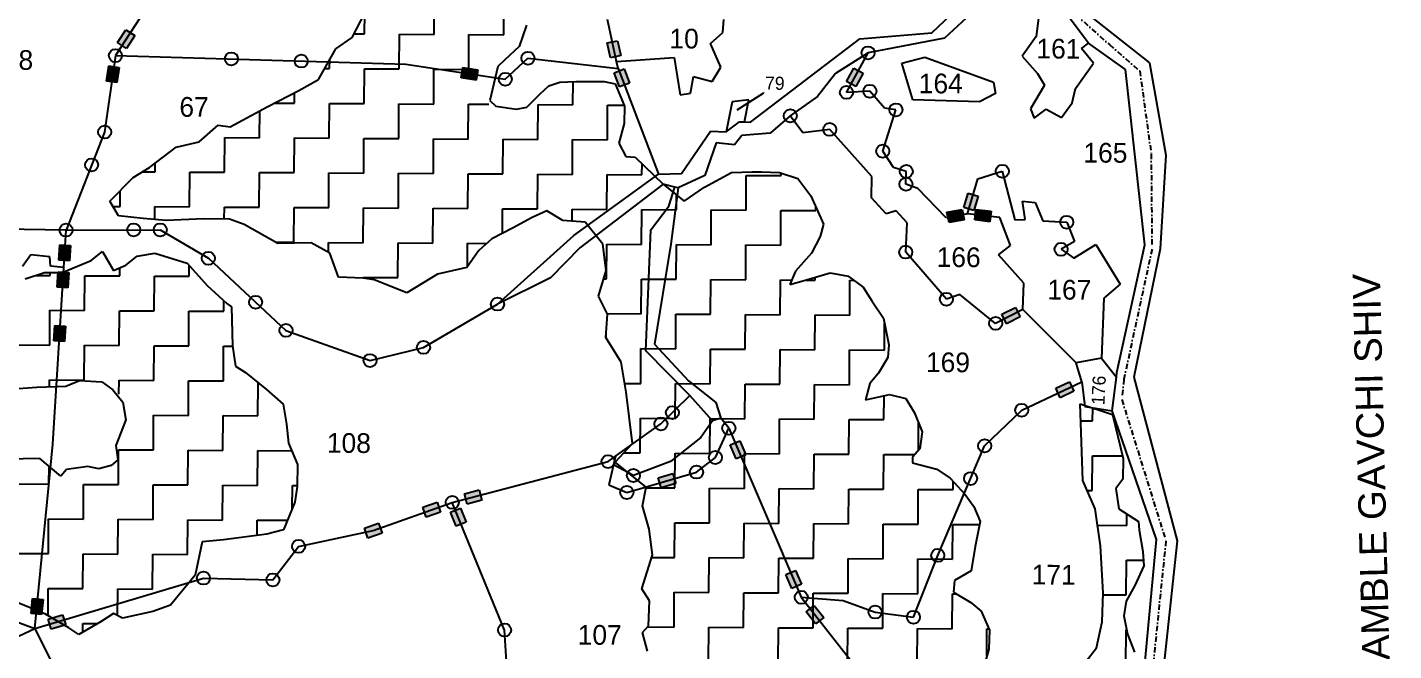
# Model space of a CAD drawing. Header units: metres. Extents: x 311141 to 315796, y 1906170 to 1910884.
# Drawn here: x 313800 to 315092, y 1907880 to 1908469 of the extents above; entities that cross this region are included whole.
import ezdxf

# ---------------------------------------------------------------- set-up
doc = ezdxf.new("R2010")
doc.units = ezdxf.units.M
doc.header["$MEASUREMENT"] = 0
doc.linetypes.add('DASHDOT', pattern=[1, 0.5, -0.25, 0, -0.25])
for name, color, linetype in [('POLY_HATCH', 12, 'Continuous'), ('POLY_PARCEL', 6, 'Continuous'), ('POLY_WATER', 4, 'Continuous'), ('TEXT_MAPOUT', 7, 'Continuous'), ('TEXT_PARCEL', 7, 'Continuous'), ('V_BOUND_STREAM_LINE', 7, 'DASHDOT')]:
    doc.layers.add(name, color=color, linetype=linetype)
doc.styles.get("Standard").update_dxf_attribs({"font": 'arial.ttf'})
doc.styles.add('TEXT_MAP', font='')
doc.styles.get('TEXT_MAP').set_extended_font_data('Kruti Dev 050')

msp = doc.modelspace()

# ---------------------------------------------------------------- hatches: boundary and pattern name
for points in [[(313885.5, 1908454.9), (313893.9, 1908449.5), (313901.7, 1908461.6), (313893.4, 1908467)], [(314351.4, 1908440.5), (314361.1, 1908442.7), (314358, 1908456.7), (314348.3, 1908454.6)], [(313887, 1908431.5), (313877.1, 1908432.9), (313875.1, 1908418.6), (313884.9, 1908417.2)], [(314224.6, 1908419.5), (314226.1, 1908429.3), (314211.8, 1908431.5), (314210.3, 1908421.6)], [(314364.2, 1908430), (314354.9, 1908426.5), (314360, 1908413), (314369.3, 1908416.5)], [(314590.2, 1908426.1), (314581.4, 1908430.9), (314574.5, 1908418.2), (314583.2, 1908413.5)], [(314685.4, 1908298.9), (314694.9, 1908296.1), (314699.1, 1908309.9), (314689.5, 1908312.7)], [(314685.6, 1908287.5), (314683.7, 1908297.3), (314669.5, 1908294.6), (314671.4, 1908284.8)], [(314696.9, 1908297.3), (314695.7, 1908287.4), (314710, 1908285.6), (314711.2, 1908295.5)], [(313830, 1908249.3), (313840, 1908248.7), (313840.9, 1908263.1), (313830.9, 1908263.7)], [(313839.3, 1908237.5), (313829.3, 1908238.1), (313828.5, 1908223.7), (313838.4, 1908223.1)], [(314738.6, 1908195.8), (314734.1, 1908204.6), (314721.3, 1908198.1), (314725.8, 1908189.2)], [(313825.3, 1908173), (313835.3, 1908172.4), (313836.2, 1908186.8), (313826.2, 1908187.4)], [(314789.5, 1908125.3), (314785.3, 1908134.3), (314772.3, 1908128.1), (314776.5, 1908119.1)], [(314473.8, 1908078.6), (314464.6, 1908074.6), (314470.3, 1908061.4), (314479.4, 1908065.3)], [(314413.3, 1908038), (314410.5, 1908047.5), (314396.6, 1908043.5), (314399.4, 1908033.9)], [(314213.3, 1908028.4), (314215.8, 1908018.7), (314229.7, 1908022.4), (314227.2, 1908032)], [(314190.9, 1908011), (314187.6, 1908020.4), (314174, 1908015.6), (314177.3, 1908006.2)], [(314209.5, 1908014.8), (314200.3, 1908011), (314205.7, 1907997.7), (314215, 1908001.4)], [(314135.7, 1907991.3), (314132.3, 1908000.7), (314118.8, 1907995.9), (314122.1, 1907986.5)], [(314522.8, 1907938.9), (314532, 1907942.8), (314526.3, 1907956), (314517.1, 1907952.1)], [(313803.8, 1907915.1), (313813.7, 1907914.2), (313815.1, 1907928.5), (313805.2, 1907929.5)], [(313819.8, 1907909.9), (313822.7, 1907900.4), (313836.5, 1907904.5), (313833.6, 1907914.1)], [(314544.1, 1907922.8), (314536.3, 1907916.7), (314545.2, 1907905.3), (314553, 1907911.5)]]:
    msp.add_hatch(color=256).paths.add_polyline_path(points)

# ---------------------------------------------------------------- linework, layer by layer
for p, q in [((313885.5, 1908454.9), (313893.4, 1908467)), ((313893.4, 1908467), (313901.7, 1908461.6)), ((313893.9, 1908449.5), (313885.5, 1908454.9)), ((313901.7, 1908461.6), (313893.9, 1908449.5)), ((314348.3, 1908454.6), (314358, 1908456.7)), ((314351.4, 1908440.5), (314348.3, 1908454.6)), ((314358, 1908456.7), (314361.1, 1908442.7)), ((314361.1, 1908442.7), (314351.4, 1908440.5)), ((313875.1, 1908418.6), (313877.1, 1908432.9)), ((313877.1, 1908432.9), (313887, 1908431.5)), ((313887, 1908431.5), (313884.9, 1908417.2)), ((314210.3, 1908421.6), (314211.8, 1908431.5)), ((314211.8, 1908431.5), (314226.1, 1908429.3)), ((314226.1, 1908429.3), (314224.6, 1908419.5)), ((314354.9, 1908426.5), (314364.2, 1908430)), ((314364.2, 1908430), (314369.3, 1908416.5)), ((314574.5, 1908418.2), (314581.4, 1908430.9)), ((314581.4, 1908430.9), (314590.2, 1908426.1)), ((313884.9, 1908417.2), (313875.1, 1908418.6)), ((314224.6, 1908419.5), (314210.3, 1908421.6)), ((314360, 1908413), (314354.9, 1908426.5)), ((314369.3, 1908416.5), (314360, 1908413)), ((314583.2, 1908413.5), (314574.5, 1908418.2)), ((314590.2, 1908426.1), (314583.2, 1908413.5)), ((314685.4, 1908298.9), (314689.5, 1908312.7)), ((314689.5, 1908312.7), (314699.1, 1908309.9)), ((314694.9, 1908296.1), (314685.4, 1908298.9)), ((314699.1, 1908309.9), (314694.9, 1908296.1)), ((314669.5, 1908294.6), (314683.7, 1908297.3)), ((314671.4, 1908284.8), (314669.5, 1908294.6)), ((314685.6, 1908287.5), (314671.4, 1908284.8)), ((314683.7, 1908297.3), (314685.6, 1908287.5)), ((314695.7, 1908287.4), (314696.9, 1908297.3)), ((314710, 1908285.6), (314695.7, 1908287.4)), ((314696.9, 1908297.3), (314711.2, 1908295.5)), ((314711.2, 1908295.5), (314710, 1908285.6)), ((313830, 1908249.3), (313830.9, 1908263.7)), ((313830.9, 1908263.7), (313840.9, 1908263.1)), ((313840.9, 1908263.1), (313840, 1908248.7)), ((313840, 1908248.7), (313830, 1908249.3)), ((313828.5, 1908223.7), (313829.3, 1908238.1)), ((313829.3, 1908238.1), (313839.3, 1908237.5)), ((313839.3, 1908237.5), (313838.4, 1908223.1)), ((313838.4, 1908223.1), (313828.5, 1908223.7)), ((314721.3, 1908198.1), (314734.1, 1908204.6)), ((314725.8, 1908189.2), (314721.3, 1908198.1)), ((314738.6, 1908195.8), (314725.8, 1908189.2)), ((314734.1, 1908204.6), (314738.6, 1908195.8)), ((313825.3, 1908173), (313826.2, 1908187.4)), ((313826.2, 1908187.4), (313836.2, 1908186.8)), ((313836.2, 1908186.8), (313835.3, 1908172.4)), ((313835.3, 1908172.4), (313825.3, 1908173)), ((314772.3, 1908128.1), (314785.3, 1908134.3)), ((314785.3, 1908134.3), (314789.5, 1908125.3)), ((314776.5, 1908119.1), (314772.3, 1908128.1)), ((314789.5, 1908125.3), (314776.5, 1908119.1)), ((314464.6, 1908074.6), (314473.8, 1908078.6)), ((314473.8, 1908078.6), (314479.4, 1908065.3)), ((314470.3, 1908061.4), (314464.6, 1908074.6)), ((314479.4, 1908065.3), (314470.3, 1908061.4)), ((314396.6, 1908043.5), (314410.5, 1908047.5)), ((314399.4, 1908033.9), (314396.6, 1908043.5)), ((314410.5, 1908047.5), (314413.3, 1908038)), ((314213.3, 1908028.4), (314227.2, 1908032)), ((314215.8, 1908018.7), (314213.3, 1908028.4)), ((314227.2, 1908032), (314229.7, 1908022.4)), ((314413.3, 1908038), (314399.4, 1908033.9)), ((314174, 1908015.6), (314187.6, 1908020.4)), ((314177.3, 1908006.2), (314174, 1908015.6)), ((314187.6, 1908020.4), (314190.9, 1908011)), ((314200.3, 1908011), (314209.5, 1908014.8)), ((314209.5, 1908014.8), (314215, 1908001.4)), ((314229.7, 1908022.4), (314215.8, 1908018.7)), ((314190.9, 1908011), (314177.3, 1908006.2)), ((314205.7, 1907997.7), (314200.3, 1908011)), ((314215, 1908001.4), (314205.7, 1907997.7)), ((314118.8, 1907995.9), (314132.3, 1908000.7)), ((314122.1, 1907986.5), (314118.8, 1907995.9)), ((314135.7, 1907991.3), (314122.1, 1907986.5)), ((314132.3, 1908000.7), (314135.7, 1907991.3)), ((314517.1, 1907952.1), (314526.3, 1907956)), ((314522.8, 1907938.9), (314517.1, 1907952.1)), ((314526.3, 1907956), (314532, 1907942.8)), ((314532, 1907942.8), (314522.8, 1907938.9)), ((313803.8, 1907915.1), (313805.2, 1907929.5)), ((313805.2, 1907929.5), (313815.1, 1907928.5)), ((313815.1, 1907928.5), (313813.7, 1907914.2)), ((313813.7, 1907914.2), (313803.8, 1907915.1)), ((313819.8, 1907909.9), (313833.6, 1907914.1)), ((313833.6, 1907914.1), (313836.5, 1907904.5)), ((314536.3, 1907916.7), (314544.1, 1907922.8)), ((314545.2, 1907905.3), (314536.3, 1907916.7)), ((314544.1, 1907922.8), (314553, 1907911.5)), ((314553, 1907911.5), (314545.2, 1907905.3)), ((313822.7, 1907900.4), (313819.8, 1907909.9)), ((313836.5, 1907904.5), (313822.7, 1907900.4))]:
    msp.add_line(p, q)
msp.add_lwpolyline([(314495.9, 1908407.2), (314470.8, 1908391.1)])
for centre in [(313883.5, 1908442.6), (313993.1, 1908439.5), (314059.1, 1908437.5), (314273.4, 1908440.2), (314594.9, 1908445.2), (314252, 1908420.3), (314596.6, 1908409), (314574.5, 1908407.9), (314521.4, 1908385.7), (314621.2, 1908391.3), (313873.3, 1908370.4), (314558.7, 1908372.9), (314608.8, 1908352.3), (313861, 1908339.3), (314631, 1908333.2), (314721.8, 1908333.3), (314630.7, 1908321.1), (314782.7, 1908285.1), (313836.8, 1908277.7), (313900.8, 1908277.9), (313925.8, 1908277.9), (314630.5, 1908256.9), (314777.3, 1908259.5), (313971.3, 1908251), (314016, 1908209.5), (314244.6, 1908207.7), (314668.9, 1908212.3), (314715.5, 1908189.5), (314044.7, 1908182.9), (314174.7, 1908166.8), (314124.2, 1908154.3), (314409.9, 1908105.1), (314740.1, 1908107.4), (314399.1, 1908094.4), (314463.3, 1908090.4), (314705.1, 1908073.7), (314450.6, 1908062.7), (314349.1, 1908058.8), (314432.7, 1908048.9), (314373.1, 1908045.7), (314691.8, 1908042.8), (314366.9, 1908029.6), (314201.9, 1908020.2), (314056.6, 1907978.7), (314660.8, 1907970.2), (313966.7, 1907948.7), (314032.3, 1907946.9), (314531.8, 1907930.5), (314601.6, 1907916.5), (314637.8, 1907911.7), (314251.3, 1907899.6)]:
    msp.add_circle(centre, 6.17)
msp.add_solid([(314495.7, 1908407.5), (314498, 1908408.5), (314496.1, 1908406.8)])
at = {"layer": 'POLY_HATCH', "linetype": 'Continuous'}
for p, q in [((314184.8, 1908462.7), (314185, 1908495.5)), ((314250.5, 1908462.3), (314250.7, 1908495.1)), ((314119, 1908463.1), (314119.1, 1908482.5)), ((314109, 1908463.1), (314119, 1908463.1)), ((314151.7, 1908430), (314151.9, 1908462.9)), ((314151.9, 1908462.9), (314184.8, 1908462.7)), ((314217.4, 1908429.6), (314217.6, 1908462.5)), ((314217.6, 1908462.5), (314250.5, 1908462.3)), ((314081.3, 1908430.4), (314085.9, 1908430.4)), ((314085.9, 1908430.4), (314086, 1908438.7)), ((314118.6, 1908397.3), (314118.8, 1908430.2)), ((314118.8, 1908430.2), (314151.7, 1908430)), ((314184.4, 1908396.9), (314184.6, 1908429.8)), ((314184.6, 1908429.8), (314217.4, 1908429.6)), ((314315.8, 1908396.1), (314316, 1908418.2)), ((314052.9, 1908397.7), (314052.9, 1908407.6)), ((314019.8, 1908365), (314019.9, 1908390.4)), ((314034, 1908397.8), (314052.9, 1908397.7)), ((314085.5, 1908364.6), (314085.7, 1908397.5)), ((314085.7, 1908397.5), (314118.6, 1908397.3)), ((314151.3, 1908364.2), (314151.5, 1908397.1)), ((314151.5, 1908397.1), (314184.4, 1908396.9)), ((314217, 1908363.8), (314217.2, 1908396.7)), ((314217.2, 1908396.7), (314236.5, 1908396.6)), ((314282.8, 1908363.4), (314283, 1908396.3)), ((314283, 1908396.3), (314315.8, 1908396.1)), ((314348.5, 1908363), (314348.7, 1908395.9)), ((314348.7, 1908395.9), (314364.3, 1908395.8)), ((313986.7, 1908332.4), (313986.9, 1908365.2)), ((313986.9, 1908365.2), (314019.8, 1908365)), ((314052.5, 1908332), (314052.7, 1908364.8)), ((314052.7, 1908364.8), (314085.5, 1908364.6)), ((314118.2, 1908331.6), (314118.4, 1908364.4)), ((314118.4, 1908364.4), (314151.3, 1908364.2)), ((314184, 1908331.2), (314184.2, 1908364)), ((314184.2, 1908364), (314217, 1908363.8)), ((314249.7, 1908330.8), (314249.9, 1908363.6)), ((314249.9, 1908363.6), (314282.8, 1908363.4)), ((314315.4, 1908330.4), (314315.6, 1908363.2)), ((314315.6, 1908363.2), (314348.5, 1908363)), ((313921, 1908332.8), (313921, 1908341.1)), ((314381.2, 1908330), (314381.3, 1908340.3)), ((313909, 1908332.9), (313921, 1908332.8)), ((313953.6, 1908299.7), (313953.8, 1908332.6)), ((313953.8, 1908332.6), (313986.7, 1908332.4)), ((314019.4, 1908299.3), (314019.6, 1908332.2)), ((314019.6, 1908332.2), (314052.5, 1908332)), ((314085.1, 1908298.9), (314085.3, 1908331.8)), ((314085.3, 1908331.8), (314118.2, 1908331.6)), ((314150.9, 1908298.5), (314151.1, 1908331.4)), ((314151.1, 1908331.4), (314184, 1908331.2)), ((314216.6, 1908298.1), (314216.8, 1908331)), ((314216.8, 1908331), (314249.7, 1908330.8)), ((314282.4, 1908297.7), (314282.6, 1908330.6)), ((314282.6, 1908330.6), (314315.4, 1908330.4)), ((314348.1, 1908297.3), (314348.3, 1908330.2)), ((314348.3, 1908330.2), (314381.2, 1908330)), ((314479.6, 1908296.5), (314479.8, 1908329.4)), ((314479.8, 1908329.4), (314512.7, 1908329.2)), ((314512.7, 1908329.2), (314512.7, 1908331.5)), ((313887.9, 1908300.1), (313888, 1908314.9)), ((313881, 1908300.1), (313887.9, 1908300.1)), ((313920.7, 1908287.7), (313920.8, 1908299.9)), ((313920.8, 1908299.9), (313953.6, 1908299.7)), ((313986.4, 1908288.1), (313986.5, 1908299.5)), ((313986.5, 1908299.5), (314019.4, 1908299.3)), ((314052.1, 1908266.2), (314052.3, 1908299.1)), ((314052.3, 1908299.1), (314085.1, 1908298.9)), ((314117.8, 1908265.8), (314118, 1908298.7)), ((314118, 1908298.7), (314150.9, 1908298.5)), ((314183.6, 1908265.4), (314183.8, 1908298.3)), ((314183.8, 1908298.3), (314216.6, 1908298.1)), ((314413.9, 1908296.9), (314413.9, 1908310.7)), ((314545.4, 1908296.1), (314545.4, 1908300)), ((314249.4, 1908274.7), (314249.5, 1908297.9)), ((314249.5, 1908297.9), (314282.4, 1908297.7)), ((314315.2, 1908297.5), (314348.1, 1908297.3)), ((314315.2, 1908286.1), (314315.2, 1908297.5)), ((314380.8, 1908264.2), (314381, 1908297.1)), ((314381, 1908297.1), (314413.9, 1908296.9)), ((314446.5, 1908263.8), (314446.7, 1908296.7)), ((314446.7, 1908296.7), (314479.6, 1908296.5)), ((314512.3, 1908263.4), (314512.5, 1908296.3)), ((314512.5, 1908296.3), (314545.4, 1908296.1)), ((314034.7, 1908266.3), (314052.1, 1908266.2)), ((314084.9, 1908266), (314117.8, 1908265.8)), ((314084.9, 1908256.6), (314084.9, 1908266)), ((314150.5, 1908232.8), (314150.7, 1908265.6)), ((314150.7, 1908265.6), (314183.6, 1908265.4)), ((314216.3, 1908243.2), (314216.4, 1908265.2)), ((314216.4, 1908265.2), (314234.4, 1908265.1)), ((314347.7, 1908231.6), (314347.9, 1908264.4)), ((314347.9, 1908264.4), (314380.8, 1908264.2)), ((314413.5, 1908231.2), (314413.7, 1908264)), ((314413.7, 1908264), (314446.5, 1908263.8)), ((314479.2, 1908230.8), (314479.4, 1908263.6)), ((314479.4, 1908263.6), (314512.3, 1908263.4)), ((314545.2, 1908263.2), (314545.3, 1908263.2)), ((314545.2, 1908263), (314545.2, 1908263.2)), ((313808, 1908234.8), (313821.8, 1908234.8)), ((313821.8, 1908234.8), (313821.8, 1908237.7)), ((313854.4, 1908201.7), (313854.6, 1908234.6)), ((313854.6, 1908234.6), (313887.5, 1908234.4)), ((313887.5, 1908234.4), (313887.5, 1908242.1)), ((313920.2, 1908201.3), (313920.4, 1908234.2)), ((313920.4, 1908234.2), (313953.2, 1908234)), ((313953.2, 1908234), (313953.3, 1908244.1)), ((314117.6, 1908233), (314150.5, 1908232.8)), ((314117.6, 1908232.3), (314117.6, 1908233)), ((314345, 1908231.6), (314347.7, 1908231.6)), ((314380.4, 1908198.5), (314380.6, 1908231.4)), ((314380.6, 1908231.4), (314413.5, 1908231.2)), ((314446.1, 1908198.1), (314446.3, 1908231)), ((314446.3, 1908231), (314479.2, 1908230.8)), ((314511.9, 1908197.7), (314512.1, 1908230.6)), ((314512.1, 1908230.6), (314522.8, 1908230.5)), ((314536.3, 1908230.4), (314545, 1908230.4)), ((314545, 1908230.4), (314545, 1908233)), ((314577.6, 1908197.3), (314577.8, 1908230.2)), ((314577.8, 1908230.2), (314581.5, 1908230.1)), ((313985.9, 1908200.9), (313986, 1908210.9)), ((313821.4, 1908169), (313821.6, 1908201.9)), ((313821.6, 1908201.9), (313854.4, 1908201.7)), ((313887.1, 1908168.6), (313887.3, 1908201.5)), ((313887.3, 1908201.5), (313920.2, 1908201.3)), ((313952.8, 1908168.2), (313953, 1908201.1)), ((313953, 1908201.1), (313985.9, 1908200.9)), ((314348.5, 1908198.7), (314380.4, 1908198.5)), ((314413.1, 1908165.4), (314413.3, 1908198.3)), ((314413.3, 1908198.3), (314446.1, 1908198.1)), ((314478.8, 1908165), (314479, 1908197.9)), ((314479, 1908197.9), (314511.9, 1908197.7)), ((314544.6, 1908164.6), (314544.8, 1908197.5)), ((314544.8, 1908197.5), (314577.6, 1908197.3)), ((314610.3, 1908164.2), (314610.5, 1908189.6)), ((313788.5, 1908169.2), (313821.4, 1908169)), ((313854, 1908135.9), (313854.2, 1908168.8)), ((313854.2, 1908168.8), (313887.1, 1908168.6)), ((314347.4, 1908175.7), (314347.4, 1908181.5)), ((313919.8, 1908135.5), (313920, 1908168.4)), ((313920, 1908168.4), (313952.8, 1908168.2)), ((313985.5, 1908135.1), (313985.7, 1908168)), ((313985.7, 1908168), (313994, 1908168)), ((314380, 1908132.7), (314380.2, 1908165.6)), ((314380.2, 1908165.6), (314413.1, 1908165.4)), ((314445.7, 1908132.3), (314445.9, 1908165.2)), ((314445.9, 1908165.2), (314478.8, 1908165)), ((314511.5, 1908131.9), (314511.7, 1908164.8)), ((314511.7, 1908164.8), (314544.6, 1908164.6)), ((314577.2, 1908131.5), (314577.4, 1908164.4)), ((314577.4, 1908164.4), (314610.3, 1908164.2)), ((313821.1, 1908129.7), (313821.2, 1908136.1)), ((313821.2, 1908136.1), (313854, 1908135.9)), ((313886.8, 1908122.6), (313886.9, 1908135.7)), ((313886.9, 1908135.7), (313919.8, 1908135.5)), ((313952.4, 1908102.5), (313952.6, 1908135.3)), ((313952.6, 1908135.3), (313985.5, 1908135.1)), ((314018.2, 1908102.1), (314018.4, 1908133.3)), ((314364.7, 1908132.8), (314380, 1908132.7)), ((314412.7, 1908099.7), (314412.9, 1908132.5)), ((314412.9, 1908132.5), (314445.7, 1908132.3)), ((314478.4, 1908099.3), (314478.6, 1908132.1)), ((314478.6, 1908132.1), (314511.5, 1908131.9)), ((314544.1, 1908098.9), (314544.3, 1908131.7)), ((314544.3, 1908131.7), (314577.2, 1908131.5)), ((314609.9, 1908098.5), (314610, 1908121.1)), ((314807.1, 1908097.3), (314807.2, 1908109.4)), ((313919.4, 1908069.8), (313919.6, 1908102.7)), ((313919.6, 1908102.7), (313952.4, 1908102.5)), ((313985.1, 1908069.4), (313985.3, 1908102.3)), ((313985.3, 1908102.3), (314018.2, 1908102.1)), ((314379.6, 1908067), (314379.8, 1908099.9)), ((314379.8, 1908099.9), (314412.7, 1908099.7)), ((314445.3, 1908066.6), (314445.5, 1908099.5)), ((314445.5, 1908099.5), (314478.4, 1908099.3)), ((314511.1, 1908066.2), (314511.3, 1908099.1)), ((314511.3, 1908099.1), (314544.1, 1908098.9)), ((314576.8, 1908065.8), (314577, 1908098.7)), ((314577, 1908098.7), (314609.9, 1908098.5)), ((314642.6, 1908069.6), (314642.7, 1908095.2)), ((314795.8, 1908097.3), (314807.1, 1908097.3)), ((313886.3, 1908037.1), (313886.5, 1908070)), ((313886.5, 1908070), (313919.4, 1908069.8)), ((313952, 1908036.7), (313952.2, 1908069.6)), ((313952.2, 1908069.6), (313985.1, 1908069.4)), ((314017.8, 1908036.3), (314018, 1908069.2)), ((314018, 1908069.2), (314050.2, 1908069)), ((314364.1, 1908067.1), (314379.6, 1908067)), ((314412.3, 1908033.9), (314412.5, 1908066.8)), ((314412.5, 1908066.8), (314445.3, 1908066.6)), ((314478, 1908033.5), (314478.2, 1908066.4)), ((314478.2, 1908066.4), (314511.1, 1908066.2)), ((314543.7, 1908033.1), (314543.9, 1908066)), ((314543.9, 1908066), (314576.8, 1908065.8)), ((314609.5, 1908032.7), (314609.7, 1908065.6)), ((314609.7, 1908065.6), (314639.1, 1908065.4)), ((313820.5, 1908037.5), (313820.7, 1908054.6)), ((314806.7, 1908031.5), (314806.9, 1908064.4)), ((314806.9, 1908064.4), (314835.3, 1908064.2)), ((314675.2, 1908032.3), (314675.3, 1908040.3)), ((313787.7, 1908037.7), (313820.5, 1908037.5)), ((313853.2, 1908004.5), (313853.4, 1908037.3)), ((313853.4, 1908037.3), (313886.3, 1908037.1)), ((313919, 1908004.1), (313919.2, 1908036.9)), ((313919.2, 1908036.9), (313952, 1908036.7)), ((313984.7, 1908003.6), (313984.9, 1908036.5)), ((313984.9, 1908036.5), (314017.8, 1908036.3)), ((314050.5, 1908014), (314050.7, 1908036.1)), ((314050.7, 1908036.1), (314055.3, 1908036.1)), ((314384.8, 1908034.1), (314412.3, 1908033.9)), ((314444.9, 1908000.8), (314445.1, 1908033.7)), ((314445.1, 1908033.7), (314478, 1908033.5)), ((314510.7, 1908000.4), (314510.9, 1908033.3)), ((314510.9, 1908033.3), (314543.7, 1908033.1)), ((314576.4, 1908000), (314576.6, 1908032.9)), ((314576.6, 1908032.9), (314609.5, 1908032.7)), ((314642.2, 1907999.6), (314642.4, 1908032.5)), ((314642.4, 1908032.5), (314675.2, 1908032.3)), ((314802, 1908031.5), (314806.7, 1908031.5)), ((313820.1, 1907971.8), (313820.3, 1908004.7)), ((313820.3, 1908004.7), (313853.2, 1908004.5)), ((313885.9, 1907971.4), (313886.1, 1908004.3)), ((313886.1, 1908004.3), (313919, 1908004.1)), ((313951.6, 1907971), (313951.8, 1908003.9)), ((313951.8, 1908003.9), (313984.7, 1908003.6)), ((314017.5, 1907988.9), (314017.6, 1908003.4)), ((314017.6, 1908003.4), (314046.1, 1908003.3)), ((314411.9, 1907968.2), (314412.1, 1908001)), ((314412.1, 1908001), (314444.9, 1908000.8)), ((314839.4, 1907998.4), (314839.5, 1908009.2)), ((314477.6, 1907967.8), (314477.8, 1908000.6)), ((314477.8, 1908000.6), (314510.7, 1908000.4)), ((314543.3, 1907967.4), (314543.5, 1908000.2)), ((314543.5, 1908000.2), (314576.4, 1908000)), ((314609.1, 1907967), (314609.3, 1907999.8)), ((314609.3, 1907999.8), (314642.2, 1907999.6)), ((314674.8, 1907966.6), (314675, 1907999.4)), ((314675, 1907999.4), (314700.1, 1907999.3)), ((314811.8, 1907998.6), (314839.4, 1907998.4)), ((313787.3, 1907972), (313820.1, 1907971.8)), ((313852.8, 1907938.7), (313853, 1907971.6)), ((313853, 1907971.6), (313885.9, 1907971.4)), ((313918.6, 1907938.3), (313918.8, 1907971.2)), ((313918.8, 1907971.2), (313951.6, 1907971)), ((314390.3, 1907968.3), (314411.9, 1907968.2)), ((314444.5, 1907935.1), (314444.7, 1907968)), ((314444.7, 1907968), (314477.6, 1907967.8)), ((314510.3, 1907934.7), (314510.5, 1907967.6)), ((314510.5, 1907967.6), (314543.3, 1907967.4)), ((314576, 1907934.3), (314576.2, 1907967.2)), ((314576.2, 1907967.2), (314609.1, 1907967)), ((314641.8, 1907933.9), (314642, 1907966.8)), ((314642, 1907966.8), (314674.8, 1907966.6)), ((314839, 1907932.7), (314839.2, 1907965.6)), ((314839.2, 1907965.6), (314855.2, 1907965.5)), ((313819.8, 1907913.1), (313819.9, 1907938.9)), ((313819.9, 1907938.9), (313852.8, 1907938.7)), ((313885.5, 1907913.2), (313885.7, 1907938.5)), ((313885.7, 1907938.5), (313918.6, 1907938.3)), ((314411.5, 1907902.4), (314411.7, 1907935.3)), ((314411.7, 1907935.3), (314444.5, 1907935.1)), ((314477.2, 1907902), (314477.4, 1907934.9)), ((314477.4, 1907934.9), (314510.3, 1907934.7)), ((314542.9, 1907901.6), (314543.1, 1907934.5)), ((314543.1, 1907934.5), (314576, 1907934.3)), ((314608.7, 1907901.2), (314608.9, 1907934.1)), ((314608.9, 1907934.1), (314641.8, 1907933.9)), ((314674.4, 1907900.8), (314674.6, 1907933.7)), ((314674.6, 1907933.7), (314678.5, 1907933.7)), ((314817.1, 1907932.8), (314839, 1907932.7)), ((313852.6, 1907905.8), (313866.6, 1907905.7)), ((313852.6, 1907897.4), (313852.6, 1907905.8)), ((314386.4, 1907902.6), (314411.5, 1907902.4)), ((314444.1, 1907869.4), (314444.3, 1907902.2)), ((314444.3, 1907902.2), (314477.2, 1907902)), ((314509.9, 1907869), (314510.1, 1907901.8)), ((314510.1, 1907901.8), (314542.9, 1907901.6)), ((314575.6, 1907868.6), (314575.8, 1907901.4)), ((314575.8, 1907901.4), (314608.7, 1907901.2)), ((314641.4, 1907868.1), (314641.6, 1907901)), ((314641.6, 1907901), (314674.4, 1907900.8)), ((314707.2, 1907875.4), (314707.3, 1907900.6)), ((314707.3, 1907900.6), (314709.2, 1907900.6)), ((314838.6, 1907866.9), (314838.8, 1907899.8)), ((314838.8, 1907899.8), (314839.3, 1907899.8))]:
    msp.add_line(p, q, dxfattribs=at)
at = {"layer": 'POLY_HATCH'}
for p, q in [((314107.3, 1908459.9), (314119.6, 1908483.3)), ((314272, 1908471.4), (314265.2, 1908451.4)), ((314091.9, 1908449.1), (314107.3, 1908459.9)), ((314075.5, 1908420.1), (314091.9, 1908449.1)), ((314265.2, 1908451.4), (314251.7, 1908438.8)), ((314245, 1908432.2), (314237.3, 1908400.2)), ((314251.7, 1908438.8), (314245, 1908432.2)), ((314056.8, 1908409.7), (314075.5, 1908420.1)), ((314293.3, 1908414), (314303.7, 1908417.7)), ((314303.7, 1908417.7), (314318.6, 1908418.3)), ((314318.6, 1908418.3), (314332.7, 1908418.2)), ((314332.7, 1908418.2), (314345.4, 1908418.2)), ((314345.4, 1908418.2), (314355.8, 1908415.9)), ((314355.8, 1908415.9), (314364.6, 1908395)), ((314027.6, 1908394.5), (314056.8, 1908409.7)), ((314272.3, 1908394), (314285, 1908406.6)), ((314285, 1908406.6), (314293.3, 1908414)), ((313991.9, 1908375.3), (314027.6, 1908394.5)), ((314237.3, 1908400.2), (314243.2, 1908395)), ((314243.2, 1908395), (314262.6, 1908391.9)), ((314262.6, 1908391.9), (314272.3, 1908394)), ((314364.6, 1908395), (314364.5, 1908378.6)), ((313962.7, 1908361), (313980.6, 1908377)), ((313980.6, 1908377), (313991.9, 1908375.3)), ((314364.5, 1908378.6), (314359.2, 1908360)), ((313915.7, 1908337), (313940.8, 1908356.2)), ((313940.8, 1908356.2), (313962.7, 1908361)), ((314359.2, 1908360), (314365.8, 1908347.3)), ((313900.2, 1908327.4), (313915.7, 1908337)), ((314365.8, 1908347.3), (314374.8, 1908346.5)), ((314374.8, 1908346.5), (314401.2, 1908321)), ((313878.3, 1908304.9), (313900.2, 1908327.4)), ((314440.4, 1908318.3), (314465.9, 1908332.2)), ((314465.9, 1908332.2), (314485.2, 1908332.9)), ((314485.2, 1908332.9), (314494.2, 1908332.8)), ((314494.2, 1908332.8), (314511.3, 1908332)), ((314511.3, 1908332), (314528.4, 1908326.6)), ((314528.4, 1908326.6), (314540.9, 1908310.2)), ((314401.2, 1908321), (314421, 1908305)), ((314421, 1908305), (314440.4, 1908318.3)), ((313886.3, 1908291.1), (313878.3, 1908304.9)), ((314540.9, 1908310.2), (314552.7, 1908283.3)), ((313909.7, 1908288.5), (313886.3, 1908291.1)), ((313931.5, 1908286.8), (313909.7, 1908288.5)), ((313967.1, 1908288.2), (313931.5, 1908286.8)), ((313991.4, 1908288), (313967.1, 1908288.2)), ((314005.1, 1908283.1), (313991.4, 1908288)), ((314277.3, 1908289.5), (314259.4, 1908279.9)), ((314291.1, 1908295.9), (314277.3, 1908289.5)), ((314306.4, 1908286.9), (314291.1, 1908295.9)), ((314327.4, 1908285.1), (314306.4, 1908286.9)), ((314344.3, 1908264.4), (314327.4, 1908285.1)), ((314036.9, 1908265.1), (314005.1, 1908283.1)), ((314259.4, 1908279.9), (314239.2, 1908269.5)), ((314552.7, 1908283.3), (314549.6, 1908271.5)), ((314068.5, 1908265.7), (314036.9, 1908265.1)), ((314086.2, 1908255.9), (314068.5, 1908265.7)), ((314239.2, 1908269.5), (314227, 1908258.3)), ((314347.4, 1908239.4), (314344.3, 1908264.4)), ((314549.6, 1908271.5), (314541.3, 1908255.9)), ((313833.2, 1908237.6), (313860.6, 1908249)), ((313860.6, 1908249), (313871.2, 1908257.4)), ((313871.2, 1908257.4), (313881.6, 1908239.4)), ((313893.3, 1908244.6), (313903.9, 1908253)), ((313903.9, 1908253), (313920.7, 1908256)), ((313920.7, 1908256), (313951.2, 1908246.4)), ((313951.2, 1908246.4), (313970.1, 1908225.2)), ((314094.2, 1908233.2), (314086.2, 1908255.9)), ((314227, 1908258.3), (314215.5, 1908242.2)), ((314541.3, 1908255.9), (314526.4, 1908238.9)), ((313798.3, 1908231.5), (313816.3, 1908237.7)), ((313816.3, 1908237.7), (313833.2, 1908237.6)), ((313881.6, 1908239.4), (313893.3, 1908244.6)), ((314188, 1908235.9), (314158.8, 1908218.3)), ((314215.5, 1908242.2), (314188, 1908235.9)), ((314340, 1908215.2), (314347.4, 1908239.4)), ((314526.4, 1908238.9), (314521.1, 1908226.2)), ((314534.5, 1908229.9), (314559.1, 1908237.2)), ((314559.1, 1908237.2), (314576.2, 1908234.1)), ((314576.2, 1908234.1), (314590.3, 1908223.6)), ((313970.1, 1908225.2), (313988.9, 1908208.2)), ((314117.6, 1908232.3), (314094.2, 1908233.2)), ((314128.1, 1908230.6), (314117.6, 1908232.3)), ((314158.8, 1908218.3), (314128.1, 1908230.6)), ((314521.1, 1908226.2), (314534.5, 1908229.9)), ((314590.3, 1908223.6), (314598.4, 1908210.9)), ((313988.9, 1908208.2), (313993.1, 1908205.1)), ((314348.7, 1908198.1), (314340, 1908215.2)), ((314598.4, 1908210.9), (314609.5, 1908194.4)), ((313993.1, 1908205.1), (313994, 1908168.2)), ((314347, 1908176.3), (314348.7, 1908198.1)), ((314609.5, 1908194.4), (314614.5, 1908169.1)), ((314361.4, 1908152.8), (314347, 1908176.3)), ((314614.5, 1908169.1), (314613.7, 1908157.2)), ((313994, 1908168.2), (313997, 1908149.2)), ((314613.7, 1908157.2), (314604.7, 1908142.4)), ((313997, 1908149.2), (314006.5, 1908142.9)), ((314366.1, 1908124.5), (314361.4, 1908152.8)), ((313809.3, 1908129.3), (313836.7, 1908130.2)), ((313836.7, 1908130.2), (313849.4, 1908135.4)), ((313849.4, 1908135.4), (313870.5, 1908134.2)), ((313870.5, 1908134.2), (313881, 1908126.8)), ((314006.5, 1908142.9), (314026.4, 1908126.9)), ((314596.5, 1908132.8), (314592.6, 1908117.2)), ((314604.7, 1908142.4), (314596.5, 1908132.8)), ((313783, 1908127.4), (313809.3, 1908129.3)), ((313881, 1908126.8), (313890.4, 1908115.1)), ((314026.4, 1908126.9), (314042.1, 1908113.2)), ((314372.3, 1908075.9), (314366.1, 1908124.5)), ((314592.6, 1908117.2), (314615, 1908122.2)), ((314615, 1908122.2), (314630.6, 1908118.4)), ((314630.6, 1908118.4), (314638.7, 1908105)), ((313890.4, 1908115.1), (313893.4, 1908098.3)), ((314042.1, 1908113.2), (314045.1, 1908094.2)), ((314638.7, 1908105), (314646.1, 1908087.1)), ((314797.8, 1908041.1), (314795.3, 1908113.3)), ((314795.3, 1908113.3), (314825.8, 1908103.4)), ((313893.4, 1908098.3), (313883.8, 1908074.1)), ((314045.1, 1908094.2), (314047.1, 1908076.3)), ((314825.8, 1908103.4), (314835.9, 1908061.7)), ((314646.1, 1908087.1), (314643.8, 1908071)), ((313883.8, 1908074.1), (313885.8, 1908060.4)), ((314047.1, 1908076.3), (314055.5, 1908056.2)), ((314356, 1908058.3), (314372.3, 1908075.9)), ((314643.8, 1908071), (314637, 1908062.9)), ((313812.1, 1908061.9), (313780.4, 1908061.1)), ((313832, 1908044.9), (313812.1, 1908061.9)), ((313857.3, 1908054.3), (313837.3, 1908051.2)), ((313867.9, 1908052.1), (313857.3, 1908054.3)), ((313879.5, 1908055.2), (313867.9, 1908052.1)), ((313885.8, 1908060.4), (313879.5, 1908055.2)), ((314055.5, 1908056.2), (314055.3, 1908035.2)), ((314385, 1908034.7), (314356, 1908058.3)), ((314637, 1908062.9), (314637, 1908057.6)), ((314637, 1908057.6), (314660, 1908051.6)), ((314835.9, 1908061.7), (314835.8, 1908042.3)), ((313837.3, 1908051.2), (313832, 1908044.9)), ((314660, 1908051.6), (314672.6, 1908043.3)), ((314672.6, 1908043.3), (314686.7, 1908027.6)), ((314809.6, 1908014.2), (314797.8, 1908041.1)), ((314835.8, 1908042.3), (314829, 1908033.5)), ((314055.3, 1908035.2), (314053.1, 1908020.4)), ((314381.6, 1908016.9), (314385, 1908034.7)), ((314686.7, 1908027.6), (314694.8, 1908016.4)), ((314829, 1908033.5), (314831.9, 1908014.1)), ((314053.1, 1908020.4), (314042.4, 1907994.2)), ((314387.9, 1907995), (314381.6, 1908016.9)), ((314694.8, 1908016.4), (314700.7, 1908002.2)), ((314814.6, 1907979.2), (314809.6, 1908014.2)), ((314831.9, 1908014.1), (314850.5, 1908002.1)), ((314700.7, 1908002.2), (314696.1, 1907978.4)), ((314850.5, 1908002.1), (314851.1, 1907993.9)), ((314026.6, 1907990.1), (313985.5, 1907985)), ((314042.4, 1907994.2), (314026.6, 1907990.1)), ((314391, 1907970.8), (314387.9, 1907995)), ((314851.1, 1907993.9), (314854.7, 1907973.8)), ((313965.4, 1907983.1), (313958.9, 1907951.5)), ((313985.5, 1907985), (313965.4, 1907983.1)), ((314696.1, 1907978.4), (314692.2, 1907955.4)), ((314817.2, 1907934.8), (314814.6, 1907979.2)), ((314381.1, 1907938.5), (314391, 1907970.8)), ((314854.7, 1907973.8), (314855.4, 1907960.4)), ((313958.9, 1907951.5), (313935.6, 1907923.2)), ((314692.2, 1907955.4), (314676.5, 1907946.5)), ((314855.4, 1907960.4), (314847.1, 1907941.8)), ((314388.3, 1907927.1), (314381.1, 1907938.5)), ((314676.5, 1907946.5), (314675.7, 1907935.4)), ((314847.1, 1907941.8), (314838.8, 1907927)), ((313817.5, 1907914.5), (313792.3, 1907925.1)), ((314387.4, 1907903.7), (314388.3, 1907927.1)), ((314675.7, 1907935.4), (314692, 1907925.6)), ((314692, 1907925.6), (314701.7, 1907917.4)), ((314816.3, 1907907.3), (314817.2, 1907934.8)), ((314838.8, 1907927), (314836.5, 1907912.9)), ((313839.5, 1907901.7), (313817.5, 1907914.5)), ((313881.8, 1907915.1), (313870.1, 1907907.8)), ((313890.2, 1907910.9), (313881.8, 1907915.1)), ((313918.7, 1907917), (313890.2, 1907910.9)), ((313935.6, 1907923.2), (313918.7, 1907917)), ((314701.7, 1907917.4), (314709.7, 1907899.4)), ((314836.5, 1907912.9), (314840.1, 1907895.7)), ((313849, 1907895.3), (313839.5, 1907901.7)), ((313870.1, 1907907.8), (313849, 1907895.3)), ((314381.7, 1907897.3), (314387.4, 1907903.7)), ((314709.7, 1907899.4), (314708.9, 1907881.6)), ((314810.9, 1907882.7), (314816.3, 1907907.3)), ((314386.4, 1907879.5), (314381.7, 1907897.3)), ((314840.1, 1907895.7), (314846.7, 1907878.6)), ((314708.9, 1907881.6), (314700.5, 1907851.9)), ((314801.2, 1907870.1), (314810.9, 1907882.7))]:
    msp.add_line(p, q, dxfattribs=at)
at = {"layer": 'POLY_PARCEL'}
for p, q in [((313945.1, 1908537.9), (313883.5, 1908442.6)), ((314756.9, 1908485.7), (314753.9, 1908460.6)), ((314357.2, 1908437.2), (314348.5, 1908476.9)), ((314457.7, 1908464.6), (314458.7, 1908476.8)), ((314446, 1908454.2), (314457.7, 1908464.6)), ((314455.7, 1908431.7), (314446, 1908454.2)), ((314753.9, 1908460.6), (314740.5, 1908442.2)), ((314796.5, 1908449.4), (314803.3, 1908454.3)), ((313883.5, 1908442.6), (313873.3, 1908370.4)), ((313883.5, 1908442.6), (314158.1, 1908434.7)), ((314252, 1908420.3), (314273.4, 1908440.2)), ((314273.4, 1908440.2), (314358.7, 1908430.4)), ((314357.2, 1908437.2), (314411.5, 1908440.9)), ((314411.5, 1908440.9), (314417.2, 1908405.6)), ((314574.5, 1908407.9), (314594.9, 1908445.2)), ((314626.9, 1908435.6), (314648.7, 1908441.1)), ((314648.7, 1908441.1), (314713.6, 1908417.5)), ((314740.5, 1908442.2), (314754.9, 1908425.8)), ((314808.1, 1908435.4), (314796.5, 1908449.4)), ((314158.1, 1908434.7), (314252, 1908420.3)), ((314358.7, 1908430.4), (314357.2, 1908437.2)), ((314358.7, 1908430.4), (314396.7, 1908330.5)), ((314447.6, 1908418.2), (314455.7, 1908431.7)), ((314637.3, 1908400.7), (314626.9, 1908435.6)), ((314791.1, 1908411.6), (314808.1, 1908435.4)), ((314427.1, 1908407), (314429.9, 1908422.8)), ((314429.9, 1908422.8), (314447.6, 1908418.2)), ((314713.6, 1908417.5), (314715.2, 1908406.8)), ((314761.7, 1908414.6), (314748.5, 1908392.2)), ((314754.9, 1908425.8), (314761.7, 1908414.6)), ((314417.2, 1908405.6), (314427.1, 1908407)), ((314596.6, 1908409), (314574.5, 1908407.9)), ((314610.5, 1908393), (314596.6, 1908409)), ((314715.2, 1908406.8), (314700.2, 1908399.1)), ((314787.9, 1908398.1), (314791.1, 1908411.6)), ((314466.4, 1908399), (314460.7, 1908370.7)), ((314482.3, 1908400.7), (314466.4, 1908399)), ((314478.1, 1908379.9), (314482.3, 1908400.7)), ((314608.8, 1908352.3), (314621.2, 1908391.3)), ((314621.2, 1908391.3), (314610.5, 1908393)), ((314700.2, 1908399.1), (314637.3, 1908400.7)), ((314748.5, 1908392.2), (314752, 1908383.4)), ((314752, 1908383.4), (314763.2, 1908392.1)), ((314763.2, 1908392.1), (314777.6, 1908384.2)), ((314777.6, 1908384.2), (314787.9, 1908398.1)), ((314533.3, 1908369.5), (314521.4, 1908385.7)), ((313873.3, 1908370.4), (313836.8, 1908277.7)), ((314558.7, 1908372.9), (314533.3, 1908369.5)), ((314598.5, 1908328.4), (314558.7, 1908372.9)), ((314618.9, 1908336.8), (314608.8, 1908352.3)), ((314631, 1908333.2), (314618.9, 1908336.8)), ((314598.1, 1908308.3), (314598.5, 1908328.4)), ((314630.7, 1908321.1), (314631, 1908333.2)), ((314688.9, 1908293.2), (314698.8, 1908326.1)), ((314698.8, 1908326.1), (314721.8, 1908333.3)), ((314721.8, 1908333.3), (314733.6, 1908287.5)), ((314641.8, 1908317), (314630.7, 1908321.1)), ((314668.7, 1908289.3), (314641.8, 1908317)), ((314612, 1908293.2), (314598.1, 1908308.3)), ((314743.4, 1908287.7), (314740.9, 1908305)), ((314740.9, 1908305), (314752.9, 1908303.8)), ((314752.9, 1908303.8), (314760.2, 1908286.4)), ((314621.3, 1908295.8), (314612, 1908293.2)), ((314631.9, 1908284.6), (314621.3, 1908295.8)), ((314688.9, 1908293.2), (314668.7, 1908289.3)), ((314719.4, 1908289.5), (314688.9, 1908293.2)), ((314729.5, 1908263.1), (314719.4, 1908289.5)), ((314733.6, 1908287.5), (314743.4, 1908287.7)), ((314760.2, 1908286.4), (314782.7, 1908285.1)), ((314782.7, 1908285.1), (314790, 1908266.8)), ((313836.8, 1908277.7), (313777.5, 1908278.6)), ((313834.6, 1908242.2), (313836.8, 1908277.7)), ((313836.8, 1908277.7), (313925.8, 1908277.9)), ((313925.8, 1908277.9), (313971.3, 1908251)), ((314630.5, 1908256.9), (314631.9, 1908284.6)), ((314718.3, 1908254.4), (314729.5, 1908263.1)), ((314790, 1908266.8), (314777.3, 1908259.5)), ((314777.3, 1908259.5), (314789.4, 1908251.2)), ((314789.4, 1908251.2), (314810.1, 1908264.1)), ((314810.1, 1908264.1), (314833.3, 1908226.7)), ((313803.5, 1908254.2), (313795.5, 1908243.2)), ((313821.5, 1908252.5), (313803.5, 1908254.2)), ((313822.1, 1908243.6), (313821.5, 1908252.5)), ((313971.3, 1908251), (314044.7, 1908182.9)), ((314668.9, 1908212.3), (314630.5, 1908256.9)), ((314742.1, 1908227.5), (314718.3, 1908254.4)), ((313834.6, 1908242.2), (313822.1, 1908243.6)), ((313824.3, 1908075.4), (313834.6, 1908242.2)), ((314741.2, 1908202.6), (314742.1, 1908227.5)), ((314833.3, 1908226.7), (314817.8, 1908213.3)), ((314174.7, 1908166.8), (314244.6, 1908207.7)), ((314681.5, 1908216.8), (314668.9, 1908212.3)), ((314715.5, 1908189.5), (314681.5, 1908216.8)), ((314817.8, 1908213.3), (314815.4, 1908156.7)), ((314741.2, 1908202.6), (314715.5, 1908189.5)), ((314791.6, 1908152.1), (314741.2, 1908202.6)), ((314044.7, 1908182.9), (314124.2, 1908154.3)), ((314124.2, 1908154.3), (314174.7, 1908166.8)), ((314815.4, 1908156.7), (314791.6, 1908152.1)), ((314815.4, 1908156.7), (314829.6, 1908138.6)), ((314797, 1908134.3), (314791.6, 1908152.1)), ((314740.1, 1908107.4), (314797, 1908134.3)), ((314797, 1908134.3), (314799.9, 1908110.8)), ((314399.1, 1908094.4), (314426.4, 1908121.4)), ((314705.1, 1908073.7), (314740.1, 1908107.4)), ((314799.9, 1908110.8), (314825.6, 1908106.9)), ((314356.2, 1908063.9), (314399.1, 1908094.4)), ((314447.9, 1908097.3), (314436.7, 1908081.5)), ((314463.3, 1908090.4), (314455.8, 1908099.9)), ((314436.7, 1908081.5), (314408.1, 1908059)), ((314450.6, 1908062.7), (314463.3, 1908090.4)), ((314463.3, 1908090.4), (314531.8, 1907930.5)), ((313807.4, 1907901), (313824.3, 1908075.4)), ((314660.8, 1907970.2), (314705.1, 1908073.7)), ((314201.9, 1908020.2), (314349.1, 1908058.8)), ((314349.1, 1908058.8), (314356.2, 1908063.9)), ((314354.4, 1908055.9), (314349.9, 1908036.8)), ((314356.2, 1908063.9), (314354.4, 1908055.9)), ((314373.1, 1908045.7), (314354.4, 1908055.9)), ((314408.1, 1908059), (314373.1, 1908045.7)), ((314432.7, 1908048.9), (314450.6, 1908062.7)), ((314366.9, 1908029.6), (314432.7, 1908048.9)), ((314349.9, 1908036.8), (314366.9, 1908029.6)), ((314127.2, 1907993.6), (314201.9, 1908020.2)), ((314251.3, 1907899.6), (314201.9, 1908020.2)), ((314056.6, 1907978.7), (314127.2, 1907993.6)), ((314032.3, 1907946.9), (314056.6, 1907978.7)), ((314637.8, 1907911.7), (314660.8, 1907970.2)), ((313807.4, 1907901), (313966.7, 1907948.7)), ((313966.7, 1907948.7), (314032.3, 1907946.9)), ((314531.8, 1907930.5), (314679.7, 1907742.2)), ((314531.8, 1907930.5), (314571.4, 1907927.6)), ((314571.4, 1907927.6), (314601.6, 1907916.5)), ((313763.6, 1907917.2), (313807.4, 1907901)), ((314601.6, 1907916.5), (314637.8, 1907911.7)), ((313776.9, 1907886.8), (313807.4, 1907901)), ((313807.4, 1907901), (313959.8, 1907595.2)), ((314260.4, 1907761.2), (314251.3, 1907899.6))]:
    msp.add_line(p, q, dxfattribs=at)
at = {"layer": 'POLY_WATER'}
for p, q in [((314655.1, 1908464.2), (314694.9, 1908501.9)), ((314691.7, 1908481.7), (314667.2, 1908459)), ((314803.3, 1908454.3), (314783, 1908481.3)), ((314790.9, 1908490.9), (314860.9, 1908435.8)), ((314483.9, 1908379.7), (314587, 1908458.4)), ((314587, 1908458.4), (314655.1, 1908464.2)), ((314667.2, 1908459), (314594.9, 1908445.2)), ((314838.3, 1908429.5), (314803.3, 1908454.3)), ((314594.9, 1908445.2), (314564.2, 1908425.8)), ((314856.6, 1908263.6), (314838.3, 1908429.5)), ((314860.9, 1908435.8), (314876.4, 1908348.5)), ((314564.2, 1908425.8), (314547.1, 1908404.1)), ((314547.1, 1908404.1), (314521.4, 1908385.7)), ((314460.7, 1908370.7), (314473.4, 1908380)), ((314473.4, 1908380), (314478.1, 1908379.9)), ((314478.1, 1908379.9), (314483.9, 1908379.7)), ((314521.4, 1908385.7), (314502.2, 1908369.4)), ((314418.5, 1908331.2), (314445.9, 1908371.1)), ((314445.9, 1908371.1), (314460.7, 1908370.7)), ((314475.5, 1908367.1), (314468.7, 1908358.3)), ((314502.2, 1908369.4), (314475.5, 1908367.1)), ((314451.2, 1908360.3), (314440.5, 1908329.4)), ((314468.7, 1908358.3), (314451.2, 1908360.3)), ((314876.4, 1908348.5), (314871, 1908260.1)), ((314316.9, 1908272.6), (314396.7, 1908330.5)), ((314396.7, 1908330.5), (314418.5, 1908331.2)), ((314440.5, 1908329.4), (314415.4, 1908317.5)), ((314401.2, 1908321), (314322.5, 1908261)), ((314412.3, 1908318.2), (314401.2, 1908321)), ((314406.5, 1908300.4), (314412.3, 1908318.2)), ((314415.4, 1908317.5), (314408.6, 1908264.4)), ((314415.4, 1908317.5), (314412.3, 1908318.2)), ((314389.5, 1908278), (314406.5, 1908300.4)), ((314244.6, 1908207.7), (314316.9, 1908272.6)), ((314384.8, 1908163.6), (314389.5, 1908278)), ((314322.5, 1908261), (314294.6, 1908232.4)), ((314408.6, 1908264.4), (314392.9, 1908169.7)), ((314830.1, 1908143.1), (314856.6, 1908263.6)), ((314871, 1908260.1), (314846, 1908138.6)), ((314294.6, 1908232.4), (314244.6, 1908207.7)), ((314392.9, 1908169.7), (314425.2, 1908135.1)), ((314426.4, 1908121.4), (314384.8, 1908163.6)), ((314829.6, 1908138.6), (314830.1, 1908143.1)), ((314425.2, 1908135.1), (314450.9, 1908114.8)), ((314825.6, 1908106.9), (314829.6, 1908138.6)), ((314846, 1908138.6), (314887.1, 1907983.8)), ((314447.9, 1908097.3), (314426.4, 1908121.4)), ((314450.9, 1908114.8), (314455.8, 1908099.9)), ((314867.5, 1907985.1), (314825.6, 1908106.9)), ((314455.8, 1908099.9), (314447.9, 1908097.3)), ((314856.2, 1907863.5), (314867.5, 1907985.1)), ((314887.1, 1907983.8), (314873.4, 1907857.7))]:
    msp.add_line(p, q, dxfattribs=at)
at = {"layer": 'V_BOUND_STREAM_LINE', "ltscale": 10}
for p, q in [((314791.5, 1908481.3), (314823, 1908453)), ((314823, 1908453), (314851.8, 1908428.1)), ((314851.8, 1908428.1), (314862.5, 1908349.9)), ((314862.5, 1908349.9), (314863.3, 1908259.7)), ((314863.3, 1908259.7), (314836.7, 1908136.6)), ((314836.7, 1908136.6), (314834.8, 1908117.4)), ((314834.8, 1908117.4), (314876.4, 1907983.9)), ((314876.4, 1907983.9), (314863.9, 1907862.4))]:
    msp.add_line(p, q, dxfattribs=at)

# ---------------------------------------------------------------- texts
at = {"layer": 'TEXT_MAPOUT'}
msp.add_text('MAUJE KAMBLE GAVCHI SHIV', height=25.884, rotation=91.4419, dxfattribs=at).set_placement((315091.8, 1907714.7))
at = {"layer": 'TEXT_PARCEL', "style": 'TEXT_MAP'}
for s, height, rotation, p in [('10', 18.64, 359.6506, (314407.1, 1908449.5)), ('161', 18.64, 359.6506, (314754, 1908440)), ('118', 18.64, 359.6506, (313764.1, 1908429.4)), ('79', 12.42, 359.6506, (314497.5, 1908410.4)), ('164', 18.64, 359.6506, (314642.8, 1908407.1)), ('67', 18.64, 359.6506, (313943.9, 1908384.9)), ('165', 18.64, 359.6506, (314798.4, 1908341.6)), ('166', 18.64, 359.6506, (314659.7, 1908242.9)), ('167', 18.64, 359.6506, (314764.3, 1908212.1)), ('169', 18.64, 359.6506, (314649.6, 1908143.5)), ('176', 12.42, 87.0064, (314818.3, 1908112.1)), ('108', 18.64, 359.6506, (314083.3, 1908067.2)), ('171', 18.64, 359.6506, (314749.5, 1907942.7)), ('107', 18.64, 359.6506, (314320.4, 1907885.8))]:
    msp.add_text(s, height=height, rotation=rotation, dxfattribs=at).set_placement(p)

doc.saveas('drawing.dxf')
